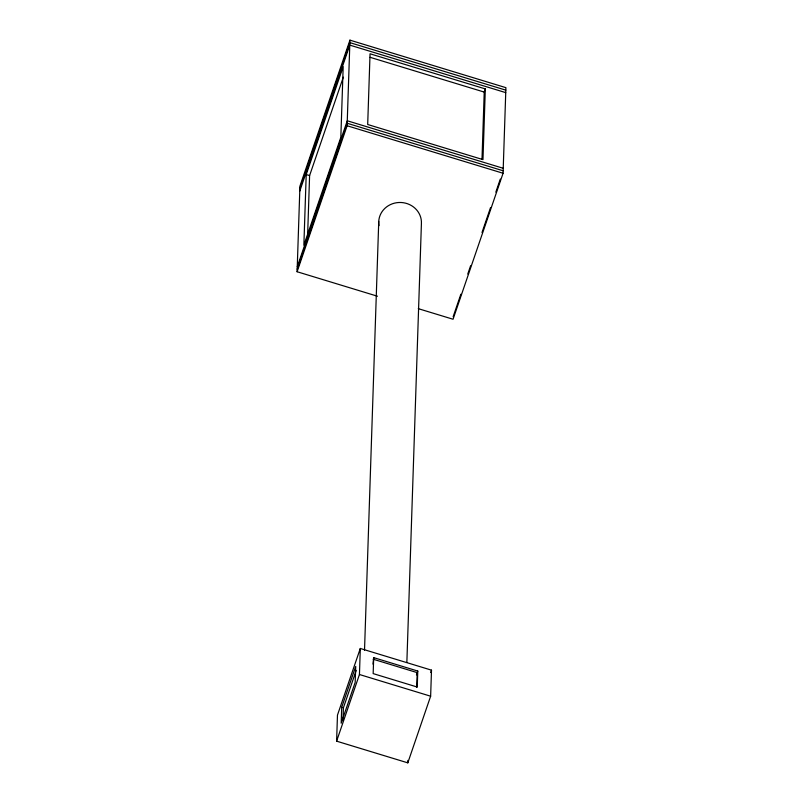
<?xml version="1.0" encoding="UTF-8"?>
<svg xmlns="http://www.w3.org/2000/svg" width="803" height="803" viewBox="0 0 803 803"><rect width="100%" height="100%" fill="white"/><g stroke="black" fill="none" stroke-linecap="round" stroke-linejoin="round"><path stroke-width="1.2" d="M377.47 296.227L297.1 271.735L299.931 186.145L349.947 40.15L505.9 87.657L503.069 173.257L453.053 319.243L418.263 308.653M306.214 174.542L303.865 245.246L340.833 137.343L343.182 66.639L306.214 174.542L309.597 175.576L307.629 235.118M297.1 271.735L347.107 125.74L349.947 40.15M336.608 741.159L337.471 715.112L360.306 648.463L431.502 670.154L430.639 696.201L407.804 762.85L336.608 741.159L359.443 674.51L360.306 648.463M341.717 707.262L341.185 723.232L355.187 682.359L355.719 666.39L341.717 707.262L343.413 707.774L343.001 720.06M364.522 650.199L378.745 221.437M372.993 664.131L373.696 657.627L417.771 671.057L417.239 687.037L373.164 673.607L373.696 657.627M406.86 662.345L421.414 223.555A21.36 20.025 1.9 0 0 398.88 202.497A21.36 20.025 1.9 0 0 378.996 225.623M407.804 762.85L407.884 760.371M416.737 687.388L417.229 672.643L373.154 659.213M482.011 159.064L484.229 92.084L485.313 88.912L370.042 53.791L367.694 124.495L482.974 159.616L485.313 88.912M299.85 188.625L349.867 42.629L505.82 90.147M299.77 191.104L349.787 45.109L505.739 92.626M309.597 175.576L343.323 77.158M297.261 266.777L347.277 120.781L503.23 168.289M297.18 269.256L347.187 123.26L503.15 170.778M453.133 316.763L460.862 294.219M467.768 274.034L470.618 265.733M482.001 232.499L490.543 207.565M495.832 192.138L500.299 179.079M343.413 707.774L356.211 670.405M416.456 674.901L417.771 671.057M430.699 672.492L431.502 670.154M370.143 57.324L484.229 92.084M347.107 125.74L503.069 173.257M359.443 674.51L430.639 696.201"/></g></svg>
